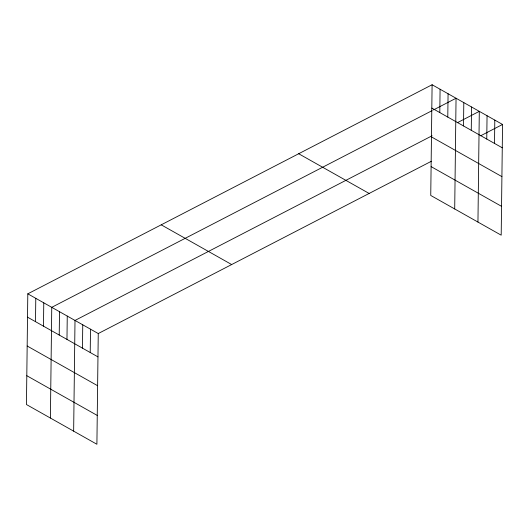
<?xml version="1.0" encoding="UTF-8"?>
<svg xmlns="http://www.w3.org/2000/svg" width="529" height="529" viewBox="0 0 529 529"><rect width="100%" height="100%" fill="white"/><g stroke="black" fill="none" stroke-linecap="round" stroke-linejoin="round"><path stroke-width="0.79" d="M27.806 293.826L26.45 404.54L96.9 444.261L98.255 333.548L27.806 293.826L432.1 84.739L502.55 124.46L501.194 235.174L430.745 195.452L432.1 84.739M35.503 321.665L35.787 298.33M43.484 326.162L43.768 302.826M50.4 418.049L51.756 307.329L432.107 110.627M59.222 335.036L59.506 311.7M66.971 339.406L67.256 316.071M73.65 431.155L75.006 320.442L432.094 135.768M82.471 348.142L82.755 324.806M90.221 352.512L90.505 329.177M439.797 112.571L440.082 89.236M447.785 117.074L448.07 93.739M454.702 208.955L456.051 98.242L433.476 109.92M463.516 125.948L463.801 102.613M471.266 130.313L471.551 106.984M477.951 222.068L479.3 111.348L457.406 122.675M486.766 139.054L487.05 115.719M494.516 143.425L494.8 120.09M98.255 333.548L431.393 161.259M480.656 135.781L502.55 124.46M431.816 108.075L502.266 147.796M431.466 136.905L501.915 176.626M431.102 166.615L501.552 206.336M298.68 153.734L369.13 193.455M161.219 224.825L231.669 264.546M27.515 317.162L97.964 356.883M27.164 345.999L97.614 385.72M26.8 375.702L97.25 415.43"/></g></svg>
